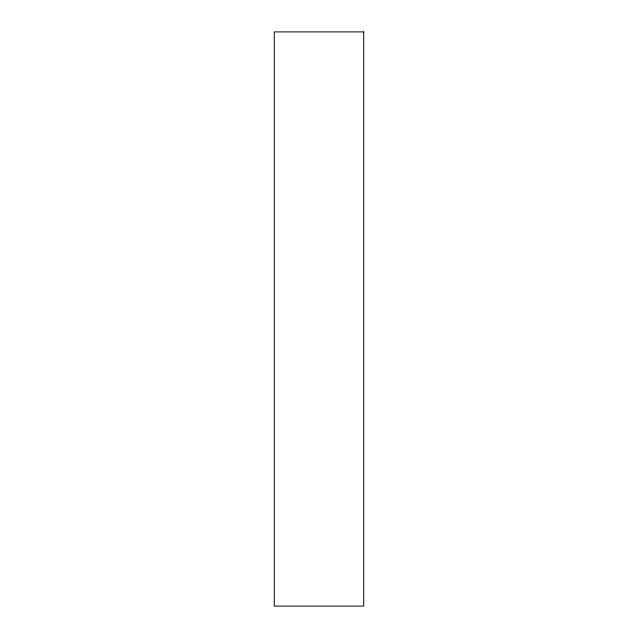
<?xml version="1.0" encoding="UTF-8"?>
<svg xmlns="http://www.w3.org/2000/svg" width="638" height="638" viewBox="0 0 638 638"><rect width="100%" height="100%" fill="white"/><g stroke="black" fill="none" stroke-linecap="round" stroke-linejoin="round"><path stroke-width="0.96" d="M363.732 31.9L274.268 31.9L274.268 606.1L363.732 606.1L363.732 31.9"/></g></svg>
